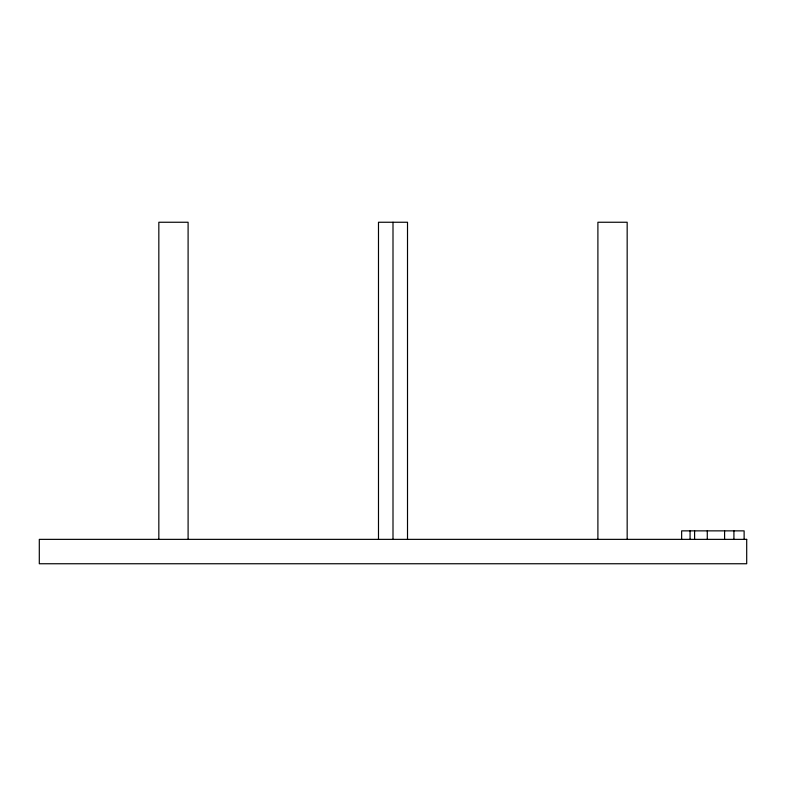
<?xml version="1.0" encoding="UTF-8"?>
<svg xmlns="http://www.w3.org/2000/svg" width="786" height="786" viewBox="0 0 786 786"><rect width="100%" height="100%" fill="white"/><g stroke="black" fill="none" stroke-linecap="round" stroke-linejoin="round"><path stroke-width="1.18" d="M744.126 539.363L744.126 530.864L681.639 530.864L681.639 539.363M733.918 530.864L733.918 539.363M724.594 530.864L724.594 539.363M707.282 530.864L707.282 539.363M694.598 530.864L694.598 539.363M690.069 530.864L690.069 539.363M627.169 539.363L627.169 222.251L597.9 222.251L597.9 539.363M407.512 539.363L407.512 222.251L378.488 222.251L378.488 539.363M393 222.251L393 539.363M188.1 539.363L188.1 222.251L158.831 222.251L158.831 539.363M746.7 539.363L39.3 539.363L39.3 563.749L746.7 563.749L746.7 539.363"/></g></svg>
